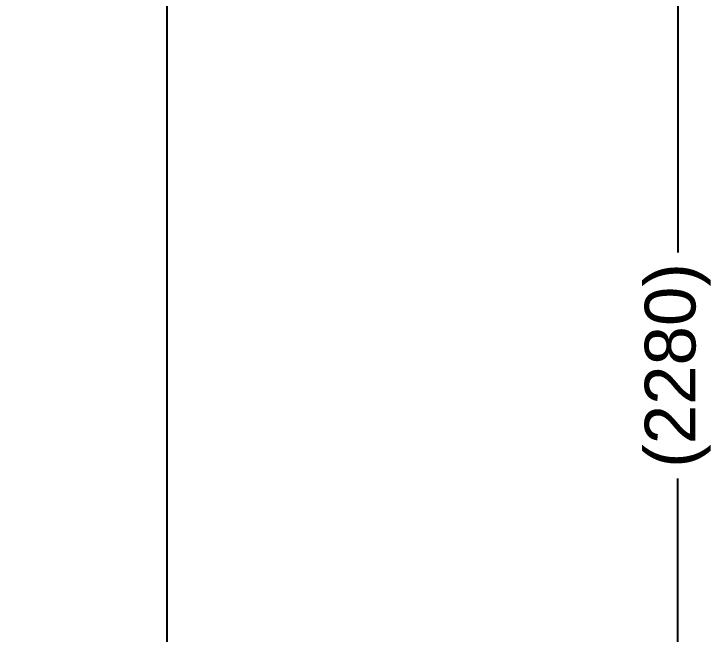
# Model space of a CAD drawing. Header units: millimetres. Extents: x 8883 to 11259, y -10160 to -6800.
# Drawn here: x 9879.4 to 10126.7, y -8750 to -8529.9 of the extents above; entities that cross this region are included whole.
import ezdxf

# ---------------------------------------------------------------- set-up
doc = ezdxf.new("R2010")
doc.units = ezdxf.units.MM
doc.layers.add('DIM', color=5, linetype='Continuous', lineweight=13)
doc.styles.add('ARIAL', font='arial.ttf')
doc.dimstyles.get("Standard").update_dxf_attribs({"dimtxt": 15, "dimasz": 15, "dimexe": 0.18, "dimexo": 0.0625, "dimgap": 4, "dimtad": 0, "dimdec": 1, "dimdsep": 46, "dimtxsty": 'ARIAL', "dimcen": 0, "dimclrd": 5, "dimclre": 5, "dimclrt": 5, "dimadec": 0, "dimazin": 0, "dimtfac": 1, "dimtdec": 1, "dimtofl": 0, "dimtmove": 0, "dimatfit": 3, "dimfxl": 1, "dimtolj": 1, "dimtzin": 0, "dimarcsym": 0})

# ---------------------------------------------------------------- blocks, each defined once
blk = doc.blocks.new('*D185')
at = {"layer": 'Defpoints', "color": 0, "transparency": 16777216}
for p in [(9678.6, -7626.15), (9989.37, -9683.13), (10114.89, -9683.13)]:
    blk.add_point(p, dxfattribs=at)
at = {"layer": 'DIM', "color": 5, "lineweight": -2, "transparency": 16777216}
for p, q in [((9678.66, -7626.15), (10115.07, -7626.15)), ((10114.89, -7644.15), (10114.89, -8614.51)), ((10114.89, -9665.13), (10114.89, -8694.76)), ((9989.43, -9683.13), (10115.07, -9683.13))]:
    blk.add_line(p, q, dxfattribs=at)
at = {"layer": 'DIM', "color": 5, "transparency": 16777216}
for points in [[(10111.89, -7644.15), (10117.89, -7644.15), (10114.89, -7626.15)], [(10111.89, -9665.13), (10117.89, -9665.13), (10114.89, -9683.13)]]:
    blk.add_solid(points, dxfattribs=at)
at = {"layer": 'DIM', "color": 5, "transparency": 16777216, "insert": (10114.89, -8654.64), "char_height": 18, "attachment_point": 5, "rotation": 90, "style": 'ARIAL'}
blk.add_mtext('\\A1;(2280)', dxfattribs=at)
blk = doc.blocks.new('*D212')
at = {"layer": 'Defpoints', "color": 0, "transparency": 16777216}
for p in [(9896.87, -7626.15), (9933.77, -7626.15), (9906.6, -9076.15)]:
    blk.add_point(p, dxfattribs=at)
at = {"layer": 'DIM', "color": 5, "lineweight": -2, "transparency": 16777216}
for p, q in [((9896.93, -7626.15), (9933.95, -7626.15)), ((9933.77, -7644.15), (9933.77, -8284.83)), ((9933.77, -9058.15), (9933.77, -8417.46)), ((9906.66, -9076.15), (9933.95, -9076.15))]:
    blk.add_line(p, q, dxfattribs=at)
at = {"layer": 'DIM', "color": 5, "transparency": 16777216}
for points in [[(9930.77, -7644.15), (9936.77, -7644.15), (9933.77, -7626.15)], [(9930.77, -9058.15), (9936.77, -9058.15), (9933.77, -9076.15)]]:
    blk.add_solid(points, dxfattribs=at)
at = {"layer": 'DIM', "color": 5, "transparency": 16777216, "insert": (9933.77, -8351.15), "char_height": 18, "attachment_point": 5, "rotation": 90, "style": 'ARIAL'}
blk.add_mtext('\\A1;1010~1450', dxfattribs=at)

msp = doc.modelspace()

# ---------------------------------------------------------------- dimensions: what is measured, and where the dimension line sits
at = {"layer": 'DIM', "color": 3}
for base, p1, p2, text, picture, middle in [((10114.89, -9683.13), (9678.6, -7626.15), (9989.37, -9683.13), '(2280)', '*D185', (10114.89, -8654.64)), ((9933.77, -7626.15), (9906.6, -9076.15), (9896.87, -7626.15), '1010~<>', '*D212', (9933.77, -8351.15))]:
    dim = msp.add_linear_dim(base=base, p1=p1, p2=p2, angle=90, text=text, dimstyle='Standard', override={"dimtxt": 18, "dimasz": 18, "dimgap": 5}, dxfattribs=at)
    dim.commit()
    dim.dimension.update_dxf_attribs({"geometry": picture, "text_midpoint": middle})

doc.saveas('drawing.dxf')
